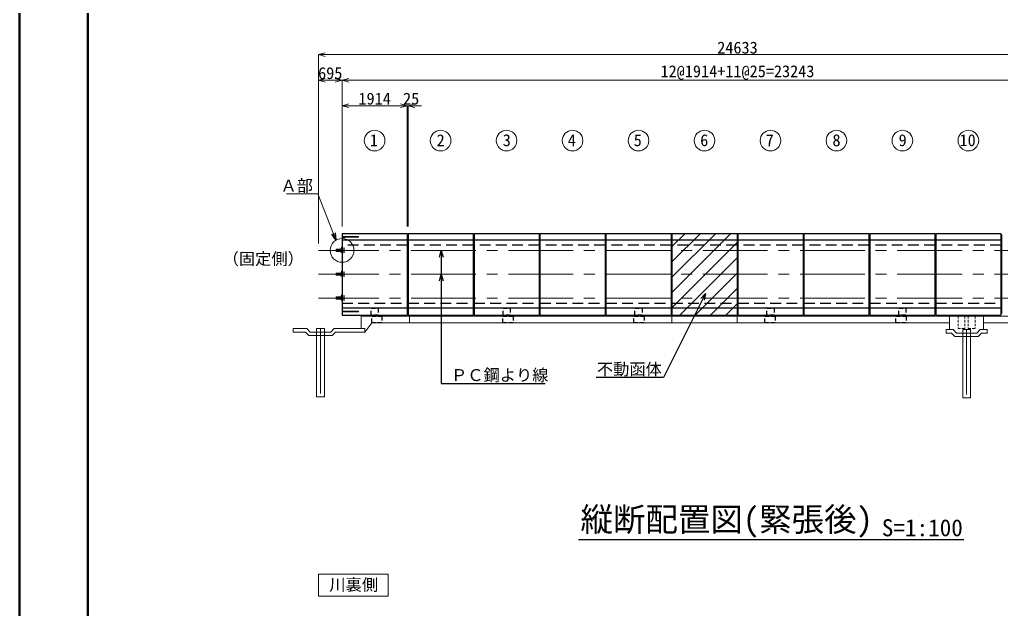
# Model space of a CAD drawing. Header units: millimetres. Extents: x 0 to 84100, y 0 to 59400.
# Drawn here: x 0 to 28854, y 17326 to 34653 of the extents above; entities that cross this region are included whole.
import ezdxf
from ezdxf import colors
from ezdxf.entities.mleader import LeaderData, LeaderLine
from ezdxf.enums import TextEntityAlignment as Align
from ezdxf.math import Vec2, Vec3

# ---------------------------------------------------------------- set-up
doc = ezdxf.new("R2010")
doc.units = ezdxf.units.MM
doc.header["$LTSCALE"] = 100
doc.header["$PDMODE"] = 3
doc.header["$PDSIZE"] = -2
for name, pattern in [('CENTER2', [28.575, 19.05, -3.175, 3.175, -3.175]), ('HIDDEN', [0.375, 0.25, -0.125]), ('HIDDEN2', [4.7625, 3.175, -1.5875])]:
    doc.linetypes.add(name, pattern=pattern)
doc.layers.get('0').update_dxf_attribs({"lineweight": 9})
for name, color, linetype, lineweight in [('0その他', 7, 'Continuous', 13), ('0中心線', 7, 'CENTER2', 5), ('0寸法', 7, 'Continuous', 5), ('0文字', 41, 'Continuous', 5), ('1Pca-BOX', 3, 'Continuous', 25), ('1アンカーボルト孔', 253, 'Continuous', 13), ('1グラウトホール', 1, 'HIDDEN2', 25), ('2均し基礎コンクリート', 140, 'Continuous', 13), ('2現場打ち・増しコン', 1, 'HIDDEN2', 13), ('2遮水・可とう矢板', 43, 'Continuous', 13), ('3FBゴム', 181, 'Continuous', 13), ('3PC定着具', 150, 'Continuous', 13), ('3機械式継手', 220, 'Continuous', 13), ('D-TTL', 2, 'Continuous', 50)]:
    doc.layers.add(name, color=color, linetype=linetype, lineweight=lineweight)
doc.layers.add('0タイトル', color=7, linetype='Continuous')
doc.styles.add('寸法文字', font='MS Gothic.ttf')
doc.dimstyles.new('1／100', dxfattribs={"dimscale": 100, "dimtxt": 3.5, "dimasz": 2, "dimexe": 0, "dimexo": 2, "dimgap": 0.3, "dimtad": 1, "dimdec": 0, "dimzin": 1, "dimdsep": 46, "dimtxsty": '寸法文字', "dimblk": 'OPEN30', "dimcen": 2.5, "dimclrd": 256, "dimclre": 256, "dimclrt": 256, "dimadec": 0, "dimazin": 0, "dimtfac": 1, "dimtdec": 0, "dimtmove": 0, "dimatfit": 3, "dimldrblk": 'OPEN30', "dimfxl": 1, "dimlwd": -1, "dimlwe": -1, "dimarcsym": 0})
doc.dimstyles.new('1／200', dxfattribs={"dimscale": 100, "dimtxt": 3.5, "dimasz": 2, "dimexe": 0, "dimexo": 2, "dimgap": 0.3, "dimtad": 1, "dimdec": 1, "dimzin": 9, "dimdsep": 46, "dimtxsty": '寸法文字', "dimblk": 'OPEN30', "dimcen": 2.5, "dimclrd": 256, "dimclre": 256, "dimclrt": 256, "dimadec": 0, "dimazin": 0, "dimtfac": 1, "dimtdec": 1, "dimtmove": 2, "dimatfit": 2, "dimldrblk": 'OPEN30', "dimfxl": 1, "dimlwd": -1, "dimlwe": -1, "dimarcsym": 0})

# ---------------------------------------------------------------- blocks, each defined once
blk = doc.blocks.new('_Open30')
at = {"color": 0, "linetype": 'ByBlock', "lineweight": -2}
for p, q in [((-1, 0.27), (0, 0)), ((0, 0), (-1, -0.27)), ((0, 0), (-1, 0))]:
    blk.add_line(p, q, dxfattribs=at)
blk = doc.blocks.new('*D13')
at = {"layer": '0寸法', "transparency": 16777216}
for p, q in [((9477, 28574), (9477, 32874)), ((9677, 32874), (32520, 32874)), ((32720, 28574), (32720, 32874))]:
    blk.add_line(p, q, dxfattribs=at)
at = {"layer": 'Defpoints', "color": 0, "transparency": 16777216}
for p in [(32720, 32874), (9477, 28374), (32720, 28374)]:
    blk.add_point(p, dxfattribs=at)
at = {"layer": '0寸法', "transparency": 16777216, "xscale": 200, "yscale": 200, "zscale": 200, "rotation": 180}
blk.add_blockref('_Open30', (9477, 32874), dxfattribs=at)
at = {"layer": '0寸法', "transparency": 16777216, "xscale": 200, "yscale": 200, "zscale": 200}
blk.add_blockref('_Open30', (32720, 32874), dxfattribs=at)
at = {"layer": '0寸法', "transparency": 16777216, "insert": (21098, 33098), "char_height": 350, "attachment_point": 5, "style": '寸法文字'}
blk.add_mtext('12@1914+11@25=23243', dxfattribs=at)
blk = doc.blocks.new('*D14')
at = {"layer": '0寸法', "transparency": 16777216}
for p, q in [((11191, 32124), (10991, 32124)), ((11391, 28574), (11391, 32124)), ((11391, 32124), (11416, 32124)), ((11416, 28574), (11416, 32124)), ((11616, 32124), (11816, 32124))]:
    blk.add_line(p, q, dxfattribs=at)
at = {"layer": 'Defpoints', "color": 0, "transparency": 16777216}
for p in [(11416, 32124), (11391, 28374), (11416, 28374)]:
    blk.add_point(p, dxfattribs=at)
at = {"layer": '0寸法', "transparency": 16777216, "xscale": 200, "yscale": 200, "zscale": 200}
blk.add_blockref('_Open30', (11391, 32124), dxfattribs=at)
at = {"layer": '0寸法', "transparency": 16777216, "xscale": 200, "yscale": 200, "zscale": 200, "rotation": 180}
blk.add_blockref('_Open30', (11416, 32124), dxfattribs=at)
at = {"layer": '0寸法', "transparency": 16777216, "insert": (11507, 32329), "char_height": 350, "attachment_point": 5, "style": '寸法文字'}
blk.add_mtext('25', dxfattribs=at)
blk = doc.blocks.new('*D15')
at = {"layer": '0寸法', "transparency": 16777216}
for p, q in [((9477, 28574), (9477, 32124)), ((11191, 32124), (9677, 32124)), ((11391, 28574), (11391, 32124))]:
    blk.add_line(p, q, dxfattribs=at)
at = {"layer": 'Defpoints', "color": 0, "transparency": 16777216}
for p in [(9477, 32124), (9477, 28374), (11391, 28374)]:
    blk.add_point(p, dxfattribs=at)
at = {"layer": '0寸法', "transparency": 16777216, "xscale": 200, "yscale": 200, "zscale": 200, "rotation": 180}
blk.add_blockref('_Open30', (9477, 32124), dxfattribs=at)
at = {"layer": '0寸法', "transparency": 16777216, "xscale": 200, "yscale": 200, "zscale": 200}
blk.add_blockref('_Open30', (11391, 32124), dxfattribs=at)
at = {"layer": '0寸法', "transparency": 16777216, "insert": (10434, 32329), "char_height": 350, "attachment_point": 5, "style": '寸法文字'}
blk.add_mtext('1914', dxfattribs=at)
blk = doc.blocks.new('*D16')
at = {"layer": '0寸法', "transparency": 16777216}
for p, q in [((8782, 28074), (8782, 32874)), ((9277, 32874), (8982, 32874)), ((9477, 28574), (9477, 32874))]:
    blk.add_line(p, q, dxfattribs=at)
at = {"layer": 'Defpoints', "color": 0, "transparency": 16777216}
for p in [(8782, 32874), (9477, 28374), (8782, 27874)]:
    blk.add_point(p, dxfattribs=at)
at = {"layer": '0寸法', "transparency": 16777216, "xscale": 200, "yscale": 200, "zscale": 200, "rotation": 180}
blk.add_blockref('_Open30', (8782, 32874), dxfattribs=at)
at = {"layer": '0寸法', "transparency": 16777216, "xscale": 200, "yscale": 200, "zscale": 200}
blk.add_blockref('_Open30', (9477, 32874), dxfattribs=at)
at = {"layer": '0寸法', "transparency": 16777216, "insert": (9129, 33079), "char_height": 350, "attachment_point": 5, "style": '寸法文字'}
blk.add_mtext('695', dxfattribs=at)
blk = doc.blocks.new('*D18')
at = {"layer": '0寸法', "transparency": 16777216}
for p, q in [((8782, 28074), (8782, 33624)), ((8982, 33624), (33215, 33624)), ((33415, 28074), (33415, 33624))]:
    blk.add_line(p, q, dxfattribs=at)
at = {"layer": 'Defpoints', "color": 0, "transparency": 16777216}
for p in [(33415, 33624), (8782, 27874), (33415, 27874)]:
    blk.add_point(p, dxfattribs=at)
at = {"layer": '0寸法', "transparency": 16777216, "xscale": 200, "yscale": 200, "zscale": 200, "rotation": 180}
blk.add_blockref('_Open30', (8782, 33624), dxfattribs=at)
at = {"layer": '0寸法', "transparency": 16777216, "xscale": 200, "yscale": 200, "zscale": 200}
blk.add_blockref('_Open30', (33415, 33624), dxfattribs=at)
at = {"layer": '0寸法', "transparency": 16777216, "insert": (21098, 33829), "char_height": 350, "attachment_point": 5, "style": '寸法文字'}
blk.add_mtext('24633', dxfattribs=at)

msp = doc.modelspace()

# ---------------------------------------------------------------- hatches: boundary and pattern name
at = {"layer": '0その他'}
h = msp.add_hatch(dxfattribs=at)
h.set_pattern_fill('ANSI31', color=256, scale=100)
h.set_pattern_definition([(45, (-5418.07, -137594.5), (-224.5064, 224.5064), [])])
h.paths.add_polyline_path([(21085.79, 28374.24), (19171.79, 28374.24), (19171.79, 28174.24), (21085.79, 28174.24)])
h.paths.add_polyline_path([(21085.79, 28174.24), (19171.79, 28174.24), (19171.79, 26234.24), (21085.79, 26234.24)])
h.paths.add_polyline_path([(21085.79, 26234.24), (19190.79, 26234.24), (19190.79, 25974.24), (21085.79, 25974.24)])

# ---------------------------------------------------------------- linework, layer by layer
at = {"layer": '0タイトル'}
msp.add_line((16430.2, 19375.25), (27753.37, 19375.25), dxfattribs=at)
at = {"layer": '0中心線', "ltscale": 0.1}
for p, q in [((9476.79, 28269.24), (9958.79, 28269.24)), ((9476.79, 26079.24), (9958.79, 26079.24))]:
    msp.add_line(p, q, dxfattribs=at)
at = {"layer": '0中心線'}
for p, q in [((33414.79, 27874.24), (8781.79, 27874.24)), ((33414.79, 27174.24), (8781.79, 27174.24)), ((33414.79, 26474.24), (8781.79, 26474.24)), ((8841.79, 25574.24), (8841.79, 23574.24)), ((27832.79, 25544.24), (27832.79, 23544.24))]:
    msp.add_line(p, q, dxfattribs=at)
at = {"layer": '0文字'}
msp.add_lwpolyline([(8781.79, 18358.68), (10830.96, 18358.68), (10830.96, 17712.19), (8781.79, 17712.19)], close=True, dxfattribs=at)
for centre, radius in [((10433.79, 31098.66), 302.72), ((12372.79, 31098.66), 302.72), ((14311.79, 31098.78), 302.72), ((16250.79, 31098.66), 302.72), ((18189.79, 31098.66), 302.72), ((20128.79, 31098.66), 302.72), ((22067.79, 31098.66), 302.72), ((24006.79, 31098.66), 302.72), ((25945.79, 31098.66), 302.72), ((27884.79, 31098.66), 302.72), ((9476.79, 27874.24), 350)]:
    msp.add_circle(centre, radius, dxfattribs=at)
at = {"layer": '1Pca-BOX'}
for p, q in [((9476.79, 28374.24), (11390.79, 28374.24)), ((9476.79, 28374.24), (9476.79, 25974.24)), ((11390.79, 28374.24), (11390.79, 25974.24)), ((11415.79, 28374.24), (13329.79, 28374.24)), ((11415.79, 28374.24), (11415.79, 25974.24)), ((13329.79, 28374.24), (13329.79, 25974.24)), ((13354.79, 28374.24), (15268.79, 28374.24)), ((13354.79, 28374.24), (13354.79, 25974.24)), ((15268.79, 28374.24), (15268.79, 25974.24)), ((15293.79, 28374.24), (17207.79, 28374.24)), ((15293.79, 28374.24), (15293.79, 25974.24)), ((17207.79, 28374.24), (17207.79, 25974.24)), ((17232.79, 28374.24), (19146.79, 28374.24)), ((17232.79, 28374.24), (17232.79, 25974.24)), ((19146.79, 28374.24), (19146.79, 25974.24)), ((19171.79, 28374.24), (21085.79, 28374.24)), ((19171.79, 28374.24), (19171.79, 25974.24)), ((21085.79, 28374.24), (21085.79, 25974.24)), ((21110.79, 28374.24), (23024.79, 28374.24)), ((21110.79, 28374.24), (21110.79, 25974.24)), ((23024.79, 28374.24), (23024.79, 25974.24)), ((23049.79, 28374.24), (24963.79, 28374.24)), ((23049.79, 28374.24), (23049.79, 25974.24)), ((24963.79, 28374.24), (24963.79, 25974.24)), ((24988.79, 28374.24), (26902.79, 28374.24)), ((24988.79, 28374.24), (24988.79, 25974.24)), ((26902.79, 28374.24), (26902.79, 25974.24)), ((26927.79, 28374.24), (28841.79, 28374.24)), ((26927.79, 28374.24), (26927.79, 25974.24)), ((28841.79, 28374.24), (28841.79, 25974.24)), ((11390.79, 28174.24), (9476.79, 28174.24)), ((13329.79, 28174.24), (11415.79, 28174.24)), ((15268.79, 28174.24), (13354.79, 28174.24)), ((17207.79, 28174.24), (15293.79, 28174.24)), ((19146.79, 28174.24), (17232.79, 28174.24)), ((21085.79, 28174.24), (19171.79, 28174.24)), ((23024.79, 28174.24), (21110.79, 28174.24)), ((24963.79, 28174.24), (23049.79, 28174.24)), ((26902.79, 28174.24), (24988.79, 28174.24)), ((28841.79, 28174.24), (26927.79, 28174.24)), ((11390.79, 26174.24), (9476.79, 26174.24)), ((9476.79, 25974.24), (11390.79, 25974.24)), ((13329.79, 26174.24), (11415.79, 26174.24)), ((11415.79, 25974.24), (13329.79, 25974.24)), ((15268.79, 26174.24), (13354.79, 26174.24)), ((13354.79, 25974.24), (15268.79, 25974.24)), ((17207.79, 26174.24), (15293.79, 26174.24)), ((15293.79, 25974.24), (17207.79, 25974.24)), ((19146.79, 26174.24), (17232.79, 26174.24)), ((17232.79, 25974.24), (19146.79, 25974.24)), ((21085.79, 26174.24), (19171.79, 26174.24)), ((19171.79, 25974.24), (21085.79, 25974.24)), ((23024.79, 26174.24), (21110.79, 26174.24)), ((21110.79, 25974.24), (23024.79, 25974.24)), ((24963.79, 26174.24), (23049.79, 26174.24)), ((23049.79, 25974.24), (24963.79, 25974.24)), ((26902.79, 26174.24), (24988.79, 26174.24)), ((24988.79, 25974.24), (26902.79, 25974.24)), ((28841.79, 26174.24), (26927.79, 26174.24)), ((26927.79, 25974.24), (28841.79, 25974.24))]:
    msp.add_line(p, q, dxfattribs=at)
at = {"layer": '1Pca-BOX', "linetype": 'HIDDEN2'}
for p, q in [((11390.79, 28024.24), (9476.79, 28024.24)), ((13329.79, 28024.24), (11415.79, 28024.24)), ((15268.79, 28024.24), (13354.79, 28024.24)), ((17207.79, 28024.24), (15293.79, 28024.24)), ((19146.79, 28024.24), (17232.79, 28024.24)), ((21085.79, 28024.24), (19171.79, 28024.24)), ((23024.79, 28024.24), (21110.79, 28024.24)), ((24963.79, 28024.24), (23049.79, 28024.24)), ((26902.79, 28024.24), (24988.79, 28024.24)), ((28841.79, 28024.24), (26927.79, 28024.24)), ((9476.79, 26324.24), (11390.79, 26324.24)), ((11415.79, 26324.24), (13329.79, 26324.24)), ((13354.79, 26324.24), (15268.79, 26324.24)), ((15293.79, 26324.24), (17207.79, 26324.24)), ((17232.79, 26324.24), (19146.79, 26324.24)), ((19171.79, 26324.24), (21085.79, 26324.24)), ((21110.79, 26324.24), (23024.79, 26324.24)), ((23049.79, 26324.24), (24963.79, 26324.24)), ((24988.79, 26324.24), (26902.79, 26324.24)), ((26927.79, 26324.24), (28841.79, 26324.24))]:
    msp.add_line(p, q, dxfattribs=at)
at = {"layer": '1アンカーボルト孔', "linetype": 'HIDDEN', "ltscale": 3}
for p, q in [((27582.79, 25944.24), (27582.79, 25574.24)), ((27782.79, 25944.24), (27782.79, 25574.24)), ((27882.79, 25944.24), (27882.79, 25574.24)), ((28082.79, 25944.24), (28082.79, 25574.24)), ((27582.79, 25574.24), (27782.79, 25574.24)), ((27882.79, 25574.24), (28082.79, 25574.24))]:
    msp.add_line(p, q, dxfattribs=at)
at = {"layer": '1グラウトホール', "ltscale": 0.4}
for points in [[(10328.79, 26174.24), (10538.79, 26174.24), (10538.79, 25974.24), (10328.79, 25974.24)], [(14206.79, 26174.24), (14416.79, 26174.24), (14416.79, 25974.24), (14206.79, 25974.24)], [(18084.79, 26174.24), (18294.79, 26174.24), (18294.79, 25974.24), (18084.79, 25974.24)], [(21962.79, 26174.24), (22172.79, 26174.24), (22172.79, 25974.24), (21962.79, 25974.24)], [(25840.79, 26174.24), (26050.79, 26174.24), (26050.79, 25974.24), (25840.79, 25974.24)], [(10348.79, 25944.24), (10648.79, 25944.24), (10648.79, 25744.24), (10348.79, 25744.24)], [(14200.79, 25944.24), (14500.79, 25944.24), (14500.79, 25744.24), (14200.79, 25744.24)], [(18052.79, 25944.24), (18352.79, 25944.24), (18352.79, 25744.24), (18052.79, 25744.24)], [(21904.79, 25944.24), (22204.79, 25944.24), (22204.79, 25744.24), (21904.79, 25744.24)], [(25756.79, 25944.24), (26056.79, 25944.24), (26056.79, 25744.24), (25756.79, 25744.24)]]:
    msp.add_lwpolyline(points, close=True, dxfattribs=at)
at = {"layer": '2均し基礎コンクリート', "linetype": 'Continuous'}
msp.add_line((10042.08, 25944.24), (10041.79, 25574.24), dxfattribs=at)
at = {"layer": '2均し基礎コンクリート'}
for p, q in [((10042.08, 25944.24), (32141.79, 25944.24)), ((10141.79, 25474.24), (10348.79, 25744.24)), ((10348.79, 25744.24), (27332.79, 25744.24)), ((11455.79, 25744.24), (11455.79, 25944.24)), ((19171.79, 25744.24), (19171.79, 25944.24)), ((21085.79, 25744.24), (21085.79, 25944.24)), ((28332.79, 25744.24), (31071.79, 25744.24))]:
    msp.add_line(p, q, dxfattribs=at)
for points in [[(8041.79, 25474.24), (8041.79, 25574.24), (8141.79, 25574.24)], [(8041.79, 25474.24), (8400.37, 25474.24), (8500.37, 25374.24), (9183.21, 25374.24), (9283.21, 25474.24), (10141.79, 25474.24)], [(10141.79, 25474.24), (10141.79, 25574.24), (10041.79, 25574.24)], [(28332.79, 25544.24), (28432.79, 25544.24), (28432.79, 25444.24), (28274.21, 25444.24), (28174.21, 25344.24), (27491.37, 25344.24), (27391.37, 25444.24), (27232.79, 25444.24), (27232.79, 25544.24), (27332.79, 25544.24)]]:
    msp.add_lwpolyline(points, dxfattribs=at)
at = {"layer": '2均し基礎コンクリート', "linetype": 'Continuous'}
msp.add_lwpolyline([(8141.79, 25574.24), (8441.79, 25574.24), (8541.79, 25474.24), (9141.79, 25474.24), (9241.79, 25574.24), (10041.79, 25574.24)], dxfattribs=at)
at = {"layer": '2現場打ち・増しコン', "linetype": 'Continuous'}
for p, q in [((27332.79, 25944.24), (27332.79, 25544.24)), ((28332.79, 25944.24), (27332.79, 25944.24)), ((28332.79, 25944.24), (28332.79, 25544.24))]:
    msp.add_line(p, q, dxfattribs=at)
msp.add_lwpolyline([(27332.79, 25544.24), (27432.79, 25544.24), (27532.79, 25444.24), (28132.79, 25444.24), (28232.79, 25544.24), (28332.79, 25544.24)], dxfattribs=at)
at = {"layer": '2遮水・可とう矢板'}
for p, q in [((8956.79, 25574.24), (8726.79, 25574.24)), ((8726.79, 25574.24), (8726.79, 23574.24)), ((8956.79, 25574.24), (8956.79, 23574.24)), ((27717.79, 25544.24), (27717.79, 23544.24)), ((27947.79, 25544.24), (27717.79, 25544.24)), ((27947.79, 25544.24), (27947.79, 23544.24)), ((8726.79, 23574.24), (8956.79, 23574.24)), ((27717.79, 23544.24), (27947.79, 23544.24))]:
    msp.add_line(p, q, dxfattribs=at)
at = {"layer": '3FBゴム'}
for points in [[(11390.79, 28334.24), (11415.79, 28334.24), (11415.79, 26014.24), (11390.79, 26014.24)], [(13329.79, 28334.24), (13354.79, 28334.24), (13354.79, 26014.24), (13329.79, 26014.24)], [(15268.79, 28334.24), (15293.79, 28334.24), (15293.79, 26014.24), (15268.79, 26014.24)], [(17207.79, 28334.24), (17232.79, 28334.24), (17232.79, 26014.24), (17207.79, 26014.24)], [(19146.79, 28334.24), (19171.79, 28334.24), (19171.79, 26014.24), (19146.79, 26014.24)], [(21110.79, 28334.24), (21085.79, 28334.24), (21085.79, 26014.24), (21110.79, 26014.24)], [(23049.79, 28334.24), (23024.79, 28334.24), (23024.79, 26014.24), (23049.79, 26014.24)], [(24988.79, 28334.24), (24963.79, 28334.24), (24963.79, 26014.24), (24988.79, 26014.24)], [(26927.79, 28334.24), (26902.79, 28334.24), (26902.79, 26014.24), (26927.79, 26014.24)], [(28866.79, 28334.24), (28841.79, 28334.24), (28841.79, 26014.24), (28866.79, 26014.24)]]:
    msp.add_lwpolyline(points, close=True, dxfattribs=at)
at = {"layer": '3PC定着具'}
for p, q in [((9303.79, 27906.74), (9303.79, 27841.74)), ((9451.79, 27906.74), (9303.79, 27906.74)), ((9324.04, 27885.99), (9303.79, 27885.99)), ((9324.04, 27862.48), (9303.79, 27862.48)), ((9303.79, 27841.74), (9451.79, 27841.74)), ((9319.93, 27906.74), (9319.93, 27901.38)), ((9384.34, 27901.38), (9319.93, 27901.38)), ((9319.93, 27841.74), (9319.93, 27847.09)), ((9384.34, 27847.09), (9319.93, 27847.09)), ((9324.04, 27890.68), (9324.04, 27857.8)), ((9324.04, 27890.68), (9332.26, 27890.68)), ((9324.04, 27857.8), (9332.26, 27857.8)), ((9328.44, 27860.34), (9328.44, 27888.75)), ((9328.44, 27888.75), (9337.41, 27860.78)), ((9332.26, 27901.38), (9332.26, 27847.09)), ((9337.41, 27860.78), (9339.17, 27887.42)), ((9339.17, 27887.42), (9345.5, 27862.7)), ((9345.5, 27862.7), (9349.76, 27887.57)), ((9349.76, 27887.57), (9355.06, 27865.05)), ((9355.06, 27865.05), (9359.18, 27883.74)), ((9359.18, 27883.74), (9363.74, 27865.2)), ((9363.74, 27865.2), (9366.24, 27883.89)), ((9366.24, 27883.89), (9369.67, 27866.08)), ((9369.67, 27866.08), (9372.17, 27884.77)), ((9372.17, 27884.77), (9375.61, 27866.97)), ((9375.61, 27866.97), (9375.61, 27882.27)), ((9377.79, 27841.74), (9377.79, 27906.74)), ((9446.01, 27887.8), (9377.79, 27898.51)), ((9377.79, 27885.99), (9451.79, 27885.99)), ((9377.79, 27862.48), (9451.79, 27862.48)), ((9446.01, 27860.67), (9377.79, 27849.97)), ((9384.34, 27897.48), (9384.34, 27901.38)), ((9384.34, 27851), (9384.34, 27847.09)), ((9451.79, 27887.8), (9446.01, 27887.8)), ((9446.01, 27860.67), (9446.01, 27887.8)), ((9451.79, 27860.67), (9446.01, 27860.67)), ((9451.79, 27934.24), (9476.79, 27934.24)), ((9451.79, 27934.24), (9451.79, 27814.24)), ((9451.79, 27814.24), (9476.79, 27814.24)), ((9456.34, 27934.24), (9456.34, 27964.08)), ((9472.24, 27964.08), (9456.34, 27964.08)), ((9472.24, 27934.24), (9472.24, 27964.08)), ((9476.79, 27934.24), (9476.79, 27814.24)), ((9303.79, 27206.74), (9303.79, 27141.74)), ((9451.79, 27206.74), (9303.79, 27206.74)), ((9324.04, 27185.99), (9303.79, 27185.99)), ((9324.04, 27162.48), (9303.79, 27162.48)), ((9303.79, 27141.74), (9451.79, 27141.74)), ((9319.93, 27206.74), (9319.93, 27201.38)), ((9384.34, 27201.38), (9319.93, 27201.38)), ((9319.93, 27141.74), (9319.93, 27147.09)), ((9384.34, 27147.09), (9319.93, 27147.09)), ((9324.04, 27190.68), (9324.04, 27157.8)), ((9324.04, 27190.68), (9332.26, 27190.68)), ((9324.04, 27157.8), (9332.26, 27157.8)), ((9328.44, 27160.34), (9328.44, 27188.75)), ((9328.44, 27188.75), (9337.41, 27160.78)), ((9332.26, 27201.38), (9332.26, 27147.09)), ((9337.41, 27160.78), (9339.17, 27187.42)), ((9339.17, 27187.42), (9345.5, 27162.7)), ((9345.5, 27162.7), (9349.76, 27187.57)), ((9349.76, 27187.57), (9355.06, 27165.05)), ((9355.06, 27165.05), (9359.18, 27183.74)), ((9359.18, 27183.74), (9363.74, 27165.2)), ((9363.74, 27165.2), (9366.24, 27183.89)), ((9366.24, 27183.89), (9369.67, 27166.08)), ((9369.67, 27166.08), (9372.17, 27184.77)), ((9372.17, 27184.77), (9375.61, 27166.97)), ((9375.61, 27166.97), (9375.61, 27182.27)), ((9377.79, 27141.74), (9377.79, 27206.74)), ((9446.01, 27187.8), (9377.79, 27198.51)), ((9377.79, 27185.99), (9451.79, 27185.99)), ((9377.79, 27162.48), (9451.79, 27162.48)), ((9446.01, 27160.67), (9377.79, 27149.97)), ((9384.34, 27197.48), (9384.34, 27201.38)), ((9384.34, 27151), (9384.34, 27147.09)), ((9451.79, 27187.8), (9446.01, 27187.8)), ((9446.01, 27160.67), (9446.01, 27187.8)), ((9451.79, 27160.67), (9446.01, 27160.67)), ((9451.79, 27234.24), (9476.79, 27234.24)), ((9451.79, 27234.24), (9451.79, 27114.24)), ((9456.34, 27234.24), (9456.34, 27264.08)), ((9472.24, 27264.08), (9456.34, 27264.08)), ((9472.24, 27234.24), (9472.24, 27264.08)), ((9476.79, 27234.24), (9476.79, 27114.24)), ((9451.79, 27114.24), (9476.79, 27114.24)), ((9456.34, 26534.24), (9456.34, 26564.08)), ((9472.24, 26564.08), (9456.34, 26564.08)), ((9472.24, 26534.24), (9472.24, 26564.08)), ((9303.79, 26506.74), (9303.79, 26441.74)), ((9451.79, 26506.74), (9303.79, 26506.74)), ((9324.04, 26485.99), (9303.79, 26485.99)), ((9324.04, 26462.48), (9303.79, 26462.48)), ((9303.79, 26441.74), (9451.79, 26441.74)), ((9319.93, 26506.74), (9319.93, 26501.38)), ((9384.34, 26501.38), (9319.93, 26501.38)), ((9319.93, 26441.74), (9319.93, 26447.09)), ((9384.34, 26447.09), (9319.93, 26447.09)), ((9324.04, 26490.68), (9324.04, 26457.8)), ((9324.04, 26490.68), (9332.26, 26490.68)), ((9324.04, 26457.8), (9332.26, 26457.8)), ((9328.44, 26460.34), (9328.44, 26488.75)), ((9328.44, 26488.75), (9337.41, 26460.78)), ((9332.26, 26501.38), (9332.26, 26447.09)), ((9337.41, 26460.78), (9339.17, 26487.42)), ((9339.17, 26487.42), (9345.5, 26462.7)), ((9345.5, 26462.7), (9349.76, 26487.57)), ((9349.76, 26487.57), (9355.06, 26465.05)), ((9355.06, 26465.05), (9359.18, 26483.74)), ((9359.18, 26483.74), (9363.74, 26465.2)), ((9363.74, 26465.2), (9366.24, 26483.89)), ((9366.24, 26483.89), (9369.67, 26466.08)), ((9369.67, 26466.08), (9372.17, 26484.77)), ((9372.17, 26484.77), (9375.61, 26466.97)), ((9375.61, 26466.97), (9375.61, 26482.27)), ((9377.79, 26441.74), (9377.79, 26506.74)), ((9446.01, 26487.8), (9377.79, 26498.51)), ((9377.79, 26485.99), (9451.79, 26485.99)), ((9377.79, 26462.48), (9451.79, 26462.48)), ((9446.01, 26460.67), (9377.79, 26449.97)), ((9384.34, 26497.48), (9384.34, 26501.38)), ((9384.34, 26451), (9384.34, 26447.09)), ((9451.79, 26487.8), (9446.01, 26487.8)), ((9446.01, 26460.67), (9446.01, 26487.8)), ((9451.79, 26460.67), (9446.01, 26460.67)), ((9451.79, 26534.24), (9476.79, 26534.24)), ((9451.79, 26534.24), (9451.79, 26414.24)), ((9451.79, 26414.24), (9476.79, 26414.24)), ((9476.79, 26534.24), (9476.79, 26414.24))]:
    msp.add_line(p, q, dxfattribs=at)
at = {"layer": '3PC定着具', "linetype": 'HIDDEN2'}
for p, q in [((9451.79, 27885.74), (9464.29, 27885.74)), ((9451.79, 27862.74), (9464.29, 27862.74)), ((9456.34, 27885.74), (9456.34, 27934.24)), ((9464.29, 27885.74), (9476.79, 27898.24)), ((9464.29, 27862.74), (9476.79, 27850.24)), ((9472.24, 27894.19), (9472.24, 27934.24)), ((9451.79, 27185.74), (9464.29, 27185.74)), ((9451.79, 27162.74), (9464.29, 27162.74)), ((9456.34, 27185.74), (9456.34, 27234.24)), ((9464.29, 27185.74), (9476.79, 27198.24)), ((9464.29, 27162.74), (9476.79, 27150.24)), ((9472.24, 27194.19), (9472.24, 27234.24)), ((9451.79, 26485.74), (9464.29, 26485.74)), ((9451.79, 26462.74), (9464.29, 26462.74)), ((9456.34, 26485.74), (9456.34, 26534.24)), ((9464.29, 26485.74), (9476.79, 26498.24)), ((9464.29, 26462.74), (9476.79, 26450.24)), ((9472.24, 26494.19), (9472.24, 26534.24))]:
    msp.add_line(p, q, dxfattribs=at)
at = {"layer": '3PC定着具'}
for points in [[(9526.79, 27941.74, -1.00000017), (9535.79, 27941.74), (9535.79, 27806.74)], [(9535.79, 27806.74, -0.99999985), (9526.79, 27806.74), (9526.79, 27941.74, -0.41421356)], [(9526.79, 27241.74, -1.00000017), (9535.79, 27241.74), (9535.79, 27106.74)], [(9535.79, 27106.74, -0.99999985), (9526.79, 27106.74), (9526.79, 27241.74, -0.41421356)], [(9526.79, 26541.74, -1.00000017), (9535.79, 26541.74), (9535.79, 26406.74)], [(9535.79, 26406.74, -0.99999985), (9526.79, 26406.74), (9526.79, 26541.74, -0.41421356)]]:
    msp.add_lwpolyline(points, format="xyb", dxfattribs=at)
for centre in [(9384.13, 27894.88), (9384.13, 27853.6), (9384.13, 27194.88), (9384.13, 27153.6), (9384.13, 26494.88), (9384.13, 26453.6)]:
    msp.add_circle(centre, 2.47, dxfattribs=at)
at = {"layer": '3機械式継手'}
for p, q in [((9476.79, 28281.99), (9476.79, 28256.49)), ((9476.79, 28281.99), (9476.79, 28256.49)), ((9494.79, 28281.99), (9476.79, 28281.99)), ((9494.79, 28281.99), (9498.79, 28282.49)), ((9553.79, 28282.49), (9498.79, 28282.49)), ((9553.79, 28255.99), (9553.79, 28282.49)), ((9553.79, 28277.24), (9958.79, 28277.24)), ((9958.79, 28261.24), (9958.79, 28277.24)), ((9494.79, 28256.49), (9476.79, 28256.49)), ((9494.79, 28256.49), (9498.79, 28255.99)), ((9553.79, 28255.99), (9498.79, 28255.99)), ((9553.79, 28261.24), (9958.79, 28261.24)), ((9476.79, 26091.99), (9476.79, 26066.49)), ((9476.79, 26091.99), (9476.79, 26066.49)), ((9494.79, 26091.99), (9476.79, 26091.99)), ((9494.79, 26066.49), (9476.79, 26066.49)), ((9494.79, 26091.99), (9498.79, 26092.49)), ((9494.79, 26066.49), (9498.79, 26065.99)), ((9553.79, 26092.49), (9498.79, 26092.49)), ((9553.79, 26065.99), (9498.79, 26065.99)), ((9553.79, 26065.99), (9553.79, 26092.49)), ((9553.79, 26087.24), (9958.79, 26087.24)), ((9553.79, 26071.24), (9958.79, 26071.24)), ((9958.79, 26071.24), (9958.79, 26087.24))]:
    msp.add_line(p, q, dxfattribs=at)
at = {"layer": '3機械式継手', "linetype": 'HIDDEN2', "ltscale": 0.6}
for p, q in [((9553.79, 28277.24), (9476.79, 28277.24)), ((9497.79, 28261.24), (9497.79, 28277.24)), ((9508.79, 28261.24), (9508.79, 28277.24)), ((9553.79, 28261.24), (9476.79, 28261.24)), ((9553.79, 26087.24), (9476.79, 26087.24)), ((9553.79, 26071.24), (9476.79, 26071.24)), ((9497.79, 26071.24), (9497.79, 26087.24)), ((9508.79, 26071.24), (9508.79, 26087.24))]:
    msp.add_line(p, q, dxfattribs=at)
at = {"layer": 'D-TTL'}
for points in [[(0, 0), (84100, 0), (84100, 59400), (0, 59400)], [(2000, 2000), (82100, 2000), (82100, 57400), (2000, 57400)]]:
    msp.add_lwpolyline(points, close=True, dxfattribs=at)

# ---------------------------------------------------------------- texts
at = {"layer": '0タイトル', "style": '寸法文字'}
msp.add_text('縦断配置図(緊張後)', height=700, dxfattribs=at).set_placement((20779.21, 19409.23), align=Align.BOTTOM_CENTER)
msp.add_text('S=1:100', height=500, dxfattribs=at).set_placement((25341.17, 19474.12))
at = {"layer": '0文字', "style": '寸法文字'}
for s, p in [('（固定側）', (5967.27, 27451.51)), ('川裏側', (9103.13, 17877.72))]:
    msp.add_text(s, height=350, dxfattribs=at).set_placement(p)
at = {"layer": '0文字', "char_height": 350, "style": '寸法文字'}
for s, insert, attachment_point in [('1', (10411.06, 31108.06), 5), ('2', (12373.84, 31108.06), 5), ('3', (14318.81, 31108.17), 5), ('4', (16228.06, 31108.06), 5), ('5', (18167.06, 31108.06), 5), ('6', (20121.59, 31108.06), 5), ('7', (22045.06, 31108.06), 5), ('8', (24007.84, 31108.06), 5), ('9', (25952.81, 31108.06), 5), ('10', (27862.06, 31108.06), 5), ('Ａ部', (8622.03, 29559.39), 9)]:
    msp.add_mtext(s, dxfattribs=dict(at, insert=insert, attachment_point=attachment_point))

# ---------------------------------------------------------------- dimensions: what is measured, and where the dimension line sits
at = {"layer": '0寸法'}
dim = msp.add_linear_dim(base=(33414.79, 33624.24), p1=(8781.79, 27874.24), p2=(33414.79, 27874.24), dimstyle='1／100', dxfattribs=at)
dim.commit()
dim.dimension.update_dxf_attribs({"geometry": '*D18', "text_midpoint": (21098.29, 33829.24)})
for base, p1, p2, override, picture, middle in [((8781.79, 32874.24), (9476.79, 28374.24), (8781.79, 27874.24), {"dimtmove": 1}, '*D16', (9129.29, 33079.24)), ((9476.79, 32124.24), (11390.79, 28374.24), (9476.79, 28374.24), {"dimtxsty": '寸法文字'}, '*D15', (10433.79, 32329.24))]:
    dim = msp.add_linear_dim(base=base, p1=p1, p2=p2, dimstyle='1／100', override=override, dxfattribs=at)
    dim.commit()
    dim.dimension.update_dxf_attribs({"geometry": picture, "text_midpoint": middle})
dim = msp.add_linear_dim(base=(32719.79, 32874.24), p1=(9476.79, 28374.24), p2=(32719.79, 28374.24), text='12@1914+11@25=<>', dimstyle='1／100', dxfattribs=at)
dim.commit()
dim.dimension.update_dxf_attribs({"geometry": '*D13', "text_midpoint": (21098.29, 33097.89)})
dim = msp.add_linear_dim(base=(11415.79, 32124.24), p1=(11390.79, 28374.24), p2=(11415.79, 28374.24), dimstyle='1／100', override={"dimtmove": 2}, dxfattribs=at)
dim.commit()
dim.dimension.update_dxf_attribs({"geometry": '*D14', "text_midpoint": (11506.87, 32329.24), "dimtype": 160})

# ---------------------------------------------------------------- leaders
at = {"layer": '0文字', "annotation_type": 0, "has_hookline": 1, "hookline_direction": 1, "text_width": 811.93}
msp.add_leader([(9294.31, 28179.07), (8763.37, 29539.39), (8686.86, 29539.39)], dimstyle='1／200', override={"dimtxsty": '寸法文字'}, dxfattribs=at)
at = {"layer": '0文字'}
msp.add_leader([(12391.29, 27174.24), (12391.29, 23964.19)], dimstyle='1／100', override={"dimgap": 0.3, "dimtad": 0}, dxfattribs=at)
ml = msp.add_multileader_mtext('Standard', dxfattribs=at)
ml.set_content(' ＰＣ鋼より線', color=256, style='寸法文字')
ml.set_leader_properties()
ml.set_arrow_properties(name='OPEN30')
ml.build(insert=Vec2(0, 0))
ml.multileader.update_dxf_attribs({"text_left_attachment_type": 6, "text_right_attachment_type": 6, "dogleg_length": 0, "arrow_head_size": 200, "scale": 100})
ctx = ml.context
ctx.base_point, ctx.scale, ctx.char_height, ctx.arrow_head_size, ctx.landing_gap_size, ctx.plane_origin = Vec3(12391.29, 23964.19), 100, 350, 200, 50, Vec3(12391.29, 28150.07)
ctx.left_attachment, ctx.right_attachment = 6, 6
notes = []
notes.append((ctx, [(0, (1, 1, 0), (12391.29, 23964.19), (1, 0), 0, [(2, [(12391.29, 27874.24), (12391.29, 26474.24)], 0, [])])]))
ctx.mtext.insert, ctx.mtext.line_spacing_factor, ctx.mtext.line_spacing_style, ctx.mtext.flow_direction = Vec3(12441.29, 24384.19), 0.8, 2, 5
ml = msp.add_multileader_mtext('Standard', dxfattribs=at)
ml.set_content('不動函体', color=256, style='寸法文字')
ml.set_leader_properties()
ml.set_arrow_properties(name='OPEN30')
ml.build(insert=Vec2(0, 0))
ml.multileader.update_dxf_attribs({"text_left_attachment_type": 6, "text_right_attachment_type": 6, "dogleg_length": 0, "arrow_head_size": 200, "scale": 100})
ctx = ml.context
ctx.base_point, ctx.scale, ctx.char_height, ctx.arrow_head_size, ctx.landing_gap_size, ctx.plane_origin = Vec3(17053.56, 24138.57), 100, 350, 200, 50, Vec3(16115.12, 26656.2)
ctx.left_attachment, ctx.right_attachment, ctx.text_align_type = 6, 6, 2
notes.append((ctx, [(1, (1, 1, 0), (18924.88, 24138.57), (-1, 0), 0, [(0, [(20157.96, 26610.92)], 0, [])])]))
ctx.mtext.insert, ctx.mtext.alignment, ctx.mtext.line_spacing_factor, ctx.mtext.line_spacing_style, ctx.mtext.flow_direction = Vec3(18874.88, 24558.57), 3, 0.8, 2, 5
for ctx, leaders in notes:
    for number, flags, end, landing, length, lines in leaders:
        leader = LeaderData()
        leader.index, (leader.has_last_leader_line, leader.has_dogleg_vector, leader.attachment_direction) = number, flags
        leader.last_leader_point, leader.dogleg_vector, leader.dogleg_length = Vec3(end), Vec3(landing), length
        for number, points, colour, breaks in lines:
            line = LeaderLine()
            line.index, line.vertices, line.color, line.breaks = number, Vec3.list(points), colors.encode_raw_color(colour), breaks
            leader.lines.append(line)
        ctx.leaders.append(leader)

doc.saveas('drawing.dxf')
